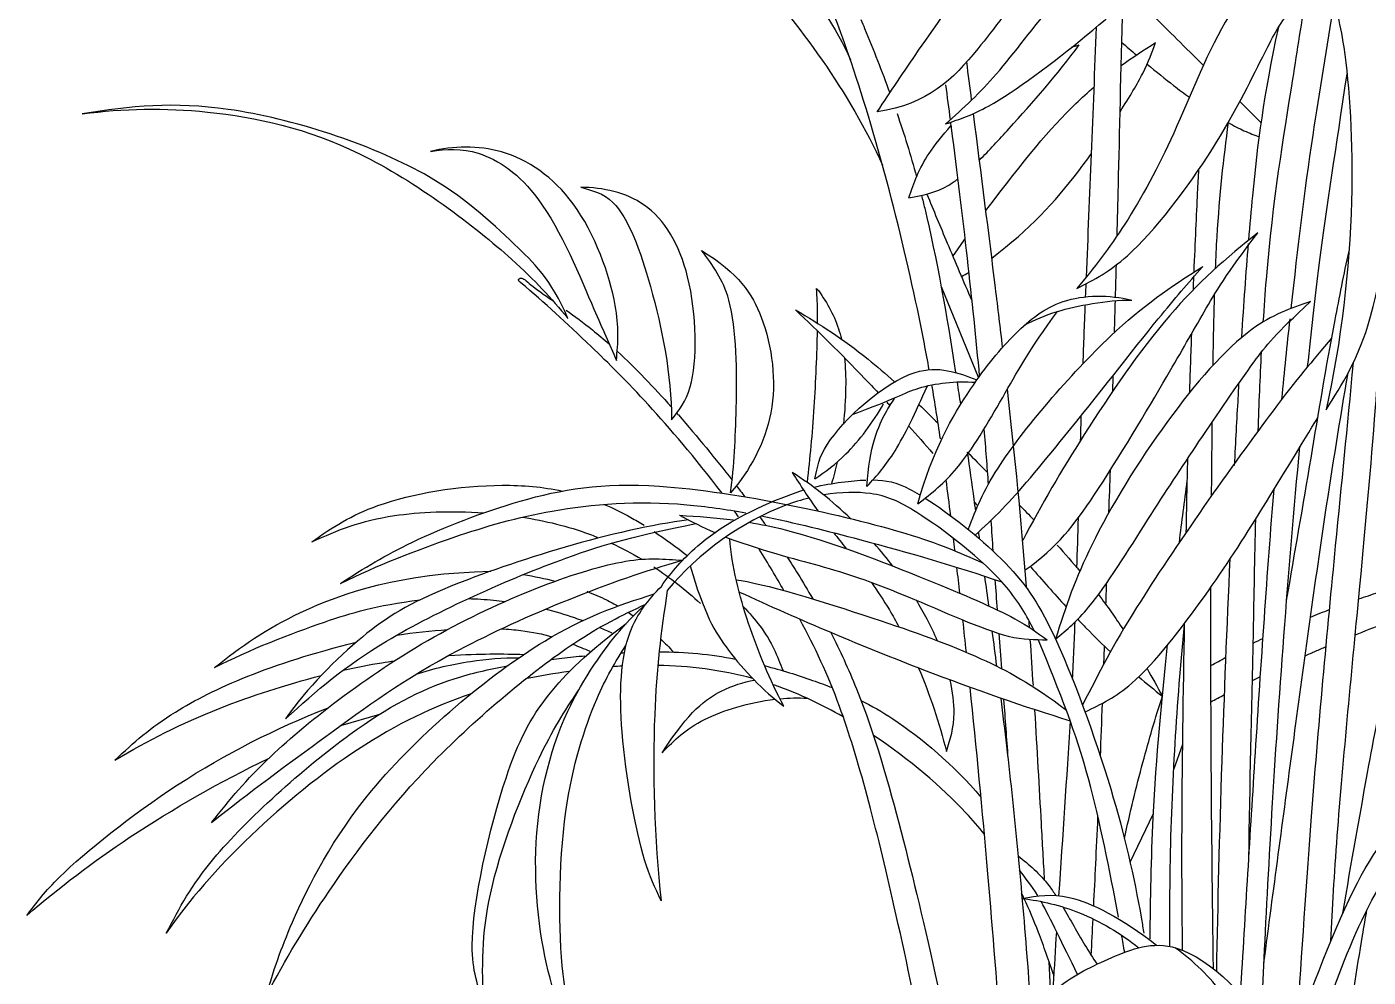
# Model space of a CAD drawing. Header units: millimetres. Extents: x 0.2 to 27.9, y 0.2 to 5.6.
# Drawn here: x 14.4643 to 14.8407, y 3.168 to 3.4346 of the extents above; entities that cross this region are included whole.
import ezdxf

# ---------------------------------------------------------------- set-up
doc = ezdxf.new("R2010")
doc.units = ezdxf.units.MM
doc.layers.add('AG-PLANTS', color=7, linetype='Continuous', true_color=0x66ccff)

msp = doc.modelspace()

# ---------------------------------------------------------------- linework, layer by layer
at = {"layer": 'AG-PLANTS'}
for p, q in [((14.72086, 3.36181), (14.73132, 3.33616)), ((14.73479, 3.29607), (14.7348, 3.29605)), ((14.55239, 3.23863), (14.56335, 3.24182)), ((14.77389, 3.20026), (14.78044, 3.21398))]:
    msp.add_line(p, q, dxfattribs=at)
msp.add_lwpolyline([(14.78611, 3.22632), (14.78864, 3.23339)], dxfattribs=at)
for points, knots in [([(14.71751, 3.33844), (14.71665, 3.34326), (14.71117, 3.37175), (14.69631, 3.42811), (14.67566, 3.47301), (14.64732, 3.51632), (14.63331, 3.53402)], [1.58376, 1.58376, 1.58376, 1.58376, 1.671039, 2.091732, 2.438651, 2.849996, 2.849996, 2.849996, 2.849996]), ([(14.59345, 3.48405), (14.60548, 3.48675), (14.63455, 3.48598), (14.65905, 3.47405), (14.68746, 3.44353), (14.69542, 3.42532)], [0, 0, 0, 0, 0.309779, 0.605643, 1.02681, 1.02681, 1.02681, 1.02681]), ([(14.59345, 3.48405), (14.60552, 3.48513), (14.63212, 3.48353), (14.669, 3.45184), (14.69523, 3.41618), (14.7044, 3.39581)], [0, 0, 0, 0, 0.291078, 0.621353, 1.016511, 1.016511, 1.016511, 1.016511]), ([(14.75811, 3.46896), (14.75016, 3.45401), (14.73308, 3.42904), (14.71732, 3.41293), (14.7029, 3.41073)], [0.3823751, 0.3823751, 0.3823751, 0.3823751, 0.7895416, 1.0983238, 1.0983238, 1.0983238, 1.0983238]), ([(14.72213, 3.40736), (14.72708, 3.41179), (14.73729, 3.42118), (14.75206, 3.44231), (14.77591, 3.46497), (14.79118, 3.46638), (14.80431, 3.46315), (14.80985, 3.45992)], [0, 0, 0, 0, 0.215568, 0.46539, 0.736911, 0.92111, 1.132796, 1.132796, 1.132796, 1.132796]), ([(14.7029, 3.41073), (14.70675, 3.41652), (14.7147, 3.42855), (14.72587, 3.44398), (14.73723, 3.46095)], [0, 0, 0, 0, 0.2499825, 0.5560999, 0.5560999, 0.5560999, 0.5560999]), ([(14.72213, 3.40736), (14.72625, 3.40878), (14.73501, 3.41158), (14.76258, 3.43221), (14.78542, 3.45321), (14.7988, 3.45887), (14.80985, 3.45992)], [0, 0, 0, 0, 0.198402, 0.517945, 0.833206, 1.058599, 1.058599, 1.058599, 1.058599]), ([(14.83102, 3.45015), (14.82669, 3.45199), (14.81559, 3.45504), (14.79934, 3.43769), (14.78683, 3.4045), (14.77317, 3.3793), (14.76378, 3.36692), (14.7589, 3.36118)], [0, 0, 0, 0, 0.181415, 0.40278, 0.694058, 0.953877, 1.183235, 1.183235, 1.183235, 1.183235]), ([(14.83579, 3.4489), (14.84387, 3.45114), (14.86077, 3.4563), (14.92187, 3.4379), (14.95297, 3.40352), (14.97248, 3.38213), (14.98084, 3.3708)], [0, 0, 0, 0, 0.242052, 0.616012, 0.948491, 1.262218, 1.262218, 1.262218, 1.262218]), ([(14.7589, 3.36118), (14.76392, 3.36379), (14.77446, 3.36911), (14.79814, 3.39989), (14.81069, 3.42559), (14.81799, 3.43969), (14.82651, 3.44719), (14.83102, 3.45015)], [0, 0, 0, 0, 0.198787, 0.497667, 0.759342, 0.948403, 1.142649, 1.142649, 1.142649, 1.142649]), ([(14.82887, 3.32719), (14.83353, 3.3346), (14.84302, 3.34946), (14.84935, 3.40142), (14.85001, 3.42869), (14.84281, 3.4509), (14.83302, 3.44855), (14.82953, 3.44752)], [0, 0, 0, 0, 0.24742, 0.592002, 0.855427, 1.063795, 1.22344, 1.22344, 1.22344, 1.22344]), ([(14.82953, 3.44752), (14.83128, 3.44141), (14.83484, 3.42844), (14.83752, 3.38378), (14.83313, 3.34638), (14.82887, 3.32719)], [0, 0, 0, 0, 0.2107047, 0.5282144, 0.8989771, 0.8989771, 0.8989771, 0.8989771]), ([(14.98084, 3.3708), (14.96752, 3.38288), (14.93941, 3.40482), (14.89154, 3.44196), (14.8541, 3.44817), (14.83579, 3.4489)], [0, 0, 0, 0, 0.354517, 0.726259, 1.08412, 1.08412, 1.08412, 1.08412]), ([(14.81126, 3.35187), (14.81152, 3.35597), (14.81349, 3.38335), (14.81841, 3.4119), (14.82199, 3.43596), (14.8236, 3.44433)], [0.8034841, 0.8034841, 0.8034841, 0.8034841, 0.8653344, 1.2285945, 1.4072458, 1.4072458, 1.4072458, 1.4072458]), ([(14.77025, 3.37602), (14.77036, 3.38047), (14.7708, 3.3983), (14.77135, 3.42217), (14.77179, 3.44078)], [2.1580113, 2.1580113, 2.1580113, 2.1580113, 2.2402173, 2.4714048, 2.4714048, 2.4714048, 2.4714048]), ([(14.77488, 3.44337), (14.7766, 3.44162), (14.7825, 3.43561), (14.78944, 3.42873), (14.79444, 3.42379)], [0.4728716, 0.4728716, 0.4728716, 0.4728716, 0.5378008, 0.6896767, 0.6896767, 0.6896767, 0.6896767]), ([(14.81909, 3.35563), (14.821, 3.373), (14.82418, 3.39946), (14.82914, 3.42901), (14.83121, 3.44147)], [1.6096892, 1.6096892, 1.6096892, 1.6096892, 1.9489851, 2.2038917, 2.2038917, 2.2038917, 2.2038917]), ([(14.69837, 3.43663), (14.69872, 3.43579), (14.70154, 3.42899), (14.70422, 3.42222), (14.70646, 3.41608)], [2.8250859, 2.8250859, 2.8250859, 2.8250859, 2.8438255, 2.9782303, 2.9782303, 2.9782303, 2.9782303]), ([(14.80718, 3.37479), (14.80753, 3.37903), (14.80922, 3.3979), (14.8114, 3.41534), (14.81557, 3.43454)], [1.2161279, 1.2161279, 1.2161279, 1.2161279, 1.3116061, 1.6536966, 1.6536966, 1.6536966, 1.6536966]), ([(14.73161, 3.39724), (14.73432, 3.39991), (14.74379, 3.41025), (14.75358, 3.42129), (14.75958, 3.42955)], [0.2863086, 0.2863086, 0.2863086, 0.2863086, 0.397544, 0.664765, 0.664765, 0.664765, 0.664765]), ([(14.77109, 3.4108), (14.77372, 3.41489), (14.77868, 3.42327), (14.77991, 3.42725), (14.78098, 3.43019)], [0.6586943, 0.6586943, 0.6586943, 0.6586943, 0.778427, 0.9263626, 0.9263626, 0.9263626, 0.9263626]), ([(14.77868, 3.42415), (14.78124, 3.42201), (14.78537, 3.41869), (14.7891, 3.41589), (14.79051, 3.41486)], [0.5281724, 0.5281724, 0.5281724, 0.5281724, 0.5925684, 0.634768, 0.634768, 0.634768, 0.634768]), ([(14.8237, 3.33929), (14.82472, 3.34906), (14.82823, 3.38035), (14.83158, 3.39957), (14.83475, 3.42146)], [1.7484662, 1.7484662, 1.7484662, 1.7484662, 1.8975833, 2.2599626, 2.2599626, 2.2599626, 2.2599626]), ([(14.83021, 3.17823), (14.83065, 3.18747), (14.83224, 3.2148), (14.83855, 3.27905), (14.84292, 3.32753), (14.84667, 3.38116), (14.84997, 3.4147), (14.85082, 3.4229)], [0.115453, 0.115453, 0.115453, 0.115453, 0.324021, 0.728955, 1.071208, 1.476948, 1.609408, 1.609408, 1.609408, 1.609408]), ([(14.73341, 3.38308), (14.74444, 3.39753), (14.75281, 3.4079), (14.76206, 3.41625), (14.7638, 3.41774)], [0.2259124, 0.2259124, 0.2259124, 0.2259124, 0.5472503, 0.6202403, 0.6202403, 0.6202403, 0.6202403]), ([(14.61617, 3.35284), (14.61148, 3.36382), (14.5998, 3.37487), (14.57716, 3.39637), (14.52033, 3.41494), (14.49334, 3.41247), (14.47988, 3.41018)], [0, 0, 0, 0, 0.23208, 0.536972, 0.945923, 1.289921, 1.289921, 1.289921, 1.289921]), ([(14.47988, 3.41018), (14.4915, 3.41177), (14.51583, 3.41211), (14.55846, 3.40279), (14.601, 3.37029), (14.61124, 3.35869), (14.61617, 3.35284)], [0, 0, 0, 0, 0.286361, 0.607195, 0.954978, 1.186184, 1.186184, 1.186184, 1.186184]), ([(14.73812, 3.34472), (14.7375, 3.35008), (14.73509, 3.37012), (14.73212, 3.39329), (14.72992, 3.41027)], [1.1140882, 1.1140882, 1.1140882, 1.1140882, 1.1928493, 1.3988847, 1.3988847, 1.3988847, 1.3988847]), ([(14.71184, 3.38666), (14.71325, 3.391), (14.71537, 3.39679), (14.72121, 3.40418), (14.72362, 3.40682)], [0, 0, 0, 0, 0.1784726, 0.277764, 0.277764, 0.277764, 0.277764]), ([(14.72349, 3.40783), (14.72355, 3.40731), (14.72693, 3.38139), (14.72964, 3.35738), (14.73158, 3.33652)], [4.0164522, 4.0164522, 4.0164522, 4.0164522, 4.024319, 4.4110962, 4.4110962, 4.4110962, 4.4110962]), ([(14.79786, 3.36683), (14.79798, 3.36989), (14.79874, 3.38548), (14.80012, 3.39738), (14.80149, 3.40789)], [1.9652591, 1.9652591, 1.9652591, 1.9652591, 2.0268993, 2.2899103, 2.2899103, 2.2899103, 2.2899103]), ([(14.80141, 3.40776), (14.80306, 3.40683), (14.80635, 3.40514), (14.80878, 3.40425), (14.81013, 3.40381)], [0.7596445, 0.7596445, 0.7596445, 0.7596445, 0.8265323, 0.9087688, 0.9087688, 0.9087688, 0.9087688]), ([(14.62974, 3.34099), (14.63025, 3.34613), (14.63088, 3.35665), (14.62004, 3.38707), (14.5985, 3.40174), (14.58406, 3.40116), (14.57759, 3.39966)], [0, 0, 0, 0, 0.1899574, 0.4582269, 0.6985022, 0.9139913, 0.9139913, 0.9139913, 0.9139913]), ([(14.57759, 3.39966), (14.582, 3.40041), (14.59201, 3.40071), (14.61014, 3.3879), (14.62333, 3.35512), (14.62773, 3.34585), (14.62974, 3.34099)], [0, 0, 0, 0, 0.1768255, 0.3984773, 0.6826428, 0.874266, 0.874266, 0.874266, 0.874266]), ([(14.73509, 3.36976), (14.74579, 3.37788), (14.75372, 3.38644), (14.76188, 3.39742), (14.76306, 3.39906)], [0.1960168, 0.1960168, 0.1960168, 0.1960168, 0.4968192, 0.5485321, 0.5485321, 0.5485321, 0.5485321]), ([(14.71184, 3.38666), (14.71569, 3.38733), (14.72001, 3.38815), (14.72466, 3.39128), (14.72551, 3.39191)], [0, 0, 0, 0, 0.1652132, 0.2014407, 0.2014407, 0.2014407, 0.2014407]), ([(14.79184, 3.36585), (14.79218, 3.37418), (14.79266, 3.38484), (14.79306, 3.39257), (14.79317, 3.39457)], [2.1334102, 2.1334102, 2.1334102, 2.1334102, 2.2833761, 2.3408912, 2.3408912, 2.3408912, 2.3408912]), ([(14.61981, 3.38959), (14.62299, 3.3887), (14.63104, 3.3869), (14.64061, 3.36035), (14.64513, 3.33702), (14.64522, 3.3244)], [0, 0, 0, 0, 0.1519483, 0.3971355, 0.69422, 0.69422, 0.69422, 0.69422]), ([(14.64522, 3.3244), (14.64735, 3.32722), (14.65261, 3.33304), (14.6522, 3.3656), (14.63968, 3.38673), (14.62594, 3.38951), (14.61981, 3.38959)], [0, 0, 0, 0, 0.1570512, 0.425384, 0.6597248, 0.866718, 0.866718, 0.866718, 0.866718]), ([(14.71535, 3.38733), (14.71566, 3.38614), (14.71936, 3.3712), (14.72242, 3.35386), (14.72492, 3.33763)], [3.173565, 3.173565, 3.173565, 3.173565, 3.1957601, 3.4489894, 3.4489894, 3.4489894, 3.4489894]), ([(14.71685, 3.38769), (14.71874, 3.3831), (14.72257, 3.37394), (14.72713, 3.36321), (14.72944, 3.35786)], [0, 0, 0, 0, 0.1863208, 0.388187, 0.388187, 0.388187, 0.388187]), ([(14.80975, 3.37684), (14.80087, 3.36986), (14.78397, 3.35485), (14.76054, 3.32024), (14.74907, 3.3007), (14.74374, 3.29055)], [0, 0, 0, 0, 0.2809603, 0.5906079, 0.873621, 0.873621, 0.873621, 0.873621]), ([(14.74443, 3.28227), (14.75349, 3.28862), (14.76473, 3.30357), (14.78423, 3.33641), (14.79411, 3.35378), (14.80101, 3.36554), (14.80975, 3.37684)], [0.049903, 0.049903, 0.049903, 0.049903, 0.339729, 0.717438, 0.994086, 1.245952, 1.245952, 1.245952, 1.245952]), ([(14.65366, 3.37188), (14.66405, 3.3654), (14.67251, 3.35304), (14.6759, 3.32563), (14.66721, 3.31028), (14.66181, 3.30388)], [0, 0, 0, 0, 0.244938, 0.5437925, 0.8322816, 0.8322816, 0.8322816, 0.8322816]), ([(14.66181, 3.30388), (14.6628, 3.31179), (14.6636, 3.3269), (14.66355, 3.35861), (14.65683, 3.36764), (14.65366, 3.37188)], [0, 0, 0, 0, 0.2360109, 0.5017059, 0.694069, 0.694069, 0.694069, 0.694069]), ([(14.8178, 3.27368), (14.82007, 3.287), (14.82481, 3.314), (14.82969, 3.34433), (14.8339, 3.36513), (14.83531, 3.37174)], [0, 0, 0, 0, 0.307299, 0.6101859, 0.7479822, 0.7479822, 0.7479822, 0.7479822]), ([(14.72845, 3.29364), (14.73084, 3.29956), (14.73521, 3.31158), (14.76824, 3.35013), (14.78511, 3.36162), (14.79425, 3.36738)], [0, 0, 0, 0, 0.2112196, 0.5477572, 0.8226385, 0.8226385, 0.8226385, 0.8226385]), ([(14.73042, 3.29201), (14.73304, 3.2944), (14.73879, 3.29966), (14.75613, 3.32005), (14.78157, 3.35288), (14.79004, 3.36252), (14.79425, 3.36738)], [0, 0, 0, 0, 0.1575033, 0.4080443, 0.7207823, 0.9327645, 0.9327645, 0.9327645, 0.9327645]), ([(14.60296, 3.36282), (14.60266, 3.36298), (14.6019, 3.36356), (14.60327, 3.36464), (14.60526, 3.36245), (14.60939, 3.35956), (14.61191, 3.3578)], [0, 0, 0, 0, 0.0488943, 0.0948791, 0.1836577, 0.2800583, 0.2800583, 0.2800583, 0.2800583]), ([(14.65942, 3.3038), (14.64386, 3.32407), (14.6232, 3.34479), (14.60974, 3.35705), (14.60296, 3.36282)], [1.9944919, 1.9944919, 1.9944919, 1.9944919, 2.356303, 2.6318785, 2.6318785, 2.6318785, 2.6318785]), ([(14.68621, 3.35145), (14.68622, 3.35225), (14.68624, 3.35655), (14.68607, 3.35873), (14.68593, 3.36125)], [0.4396086, 0.4396086, 0.4396086, 0.4396086, 0.4676718, 0.6004144, 0.6004144, 0.6004144, 0.6004144]), ([(14.68593, 3.36125), (14.68853, 3.35783), (14.69118, 3.35326), (14.69265, 3.34803), (14.69288, 3.34705)], [0, 0, 0, 0, 0.1733392, 0.2118756, 0.2118756, 0.2118756, 0.2118756]), ([(14.71433, 3.30078), (14.71835, 3.31557), (14.72892, 3.33392), (14.74097, 3.34856), (14.7543, 3.35948), (14.7681, 3.35951), (14.77433, 3.35796)], [0, 0, 0, 0, 0.291166, 0.543256, 0.768753, 1.015606, 1.015606, 1.015606, 1.015606]), ([(14.74437, 3.35101), (14.74732, 3.35249), (14.7533, 3.35535), (14.76731, 3.358), (14.77433, 3.35796)], [0, 0, 0, 0, 0.1517236, 0.3732647, 0.3732647, 0.3732647, 0.3732647]), ([(14.82451, 3.35752), (14.81877, 3.35564), (14.80647, 3.35121), (14.78315, 3.32402), (14.76218, 3.28993), (14.7557, 3.27187), (14.75297, 3.26285)], [0, 0, 0, 0, 0.20543, 0.491369, 0.799373, 1.056036, 1.056036, 1.056036, 1.056036]), ([(14.75297, 3.26285), (14.75624, 3.26565), (14.7631, 3.27121), (14.77936, 3.29738), (14.79262, 3.31749), (14.80817, 3.34035), (14.81469, 3.34856), (14.82451, 3.35752)], [0, 0, 0, 0, 0.196455, 0.494045, 0.773562, 1.058517, 1.262456, 1.262456, 1.262456, 1.262456]), ([(14.61566, 3.35515), (14.61804, 3.35345), (14.62217, 3.3504), (14.62621, 3.34698), (14.62777, 3.3456)], [0.3252836, 0.3252836, 0.3252836, 0.3252836, 0.4071651, 0.4591488, 0.4591488, 0.4591488, 0.4591488]), ([(14.68003, 3.35523), (14.68666, 3.34893), (14.69338, 3.34234), (14.7019, 3.33332), (14.70316, 3.33196)], [0, 0, 0, 0, 0.2527976, 0.2956671, 0.2956671, 0.2956671, 0.2956671]), ([(14.68003, 3.35523), (14.68706, 3.35099), (14.6951, 3.34607), (14.70521, 3.33732), (14.70777, 3.33502)], [0, 0, 0, 0, 0.2395638, 0.317129, 0.317129, 0.317129, 0.317129]), ([(14.71433, 3.30078), (14.71827, 3.30376), (14.7262, 3.31028), (14.73805, 3.3302), (14.74574, 3.34426), (14.75351, 3.35478)], [0, 0, 0, 0, 0.2254636, 0.510469, 0.7766253, 0.7766253, 0.7766253, 0.7766253]), ([(14.83354, 3.18597), (14.83603, 3.20037), (14.84171, 3.23279), (14.85196, 3.28495), (14.8587, 3.32064), (14.86803, 3.35136)], [0.928061, 0.928061, 0.928061, 0.928061, 1.201725, 1.583564, 1.977654, 1.977654, 1.977654, 1.977654]), ([(14.68333, 3.30677), (14.68414, 3.31385), (14.68528, 3.32544), (14.68606, 3.34321), (14.68618, 3.34932)], [0, 0, 0, 0, 0.2231968, 0.4161291, 0.4161291, 0.4161291, 0.4161291]), ([(14.83045, 3.34738), (14.82483, 3.34067), (14.81413, 3.32813), (14.77395, 3.271), (14.7653, 3.25365), (14.76053, 3.24438)], [0, 0, 0, 0, 0.2473285, 0.6429793, 0.9129548, 0.9129548, 0.9129548, 0.9129548]), ([(14.68541, 3.30784), (14.6862, 3.31119), (14.68695, 3.31817), (14.71267, 3.34254), (14.72548, 3.33765), (14.73089, 3.33556)], [0, 0, 0, 0, 0.1551875, 0.427442, 0.6239774, 0.6239774, 0.6239774, 0.6239774]), ([(14.69375, 3.3418), (14.69402, 3.3392), (14.69422, 3.33348), (14.69383, 3.32673), (14.69344, 3.32317)], [0.2776479, 0.2776479, 0.2776479, 0.2776479, 0.3702528, 0.4680276, 0.4680276, 0.4680276, 0.4680276]), ([(14.82055, 3.15249), (14.82189, 3.17096), (14.82434, 3.21267), (14.83136, 3.28798), (14.83481, 3.3217), (14.83655, 3.34046)], [0.363441, 0.363441, 0.363441, 0.363441, 0.727726, 1.152408, 1.481511, 1.481511, 1.481511, 1.481511]), ([(14.69614, 3.32596), (14.7077, 3.33017), (14.71407, 3.33417), (14.72506, 3.33529), (14.73045, 3.33493)], [0, 0, 0, 0, 0.2258093, 0.4892679, 0.4892679, 0.4892679, 0.4892679]), ([(14.80321, 3.31159), (14.80355, 3.31818), (14.80396, 3.32602), (14.80438, 3.33335), (14.80445, 3.33471)], [0.8431714, 0.8431714, 0.8431714, 0.8431714, 0.9412834, 0.9640485, 0.9640485, 0.9640485, 0.9640485]), ([(14.81144, 3.17205), (14.8141, 3.19243), (14.81955, 3.23279), (14.82755, 3.2919), (14.83281, 3.32444), (14.83502, 3.33746)], [0, 0, 0, 0, 0.379061, 0.768765, 1.027491, 1.027491, 1.027491, 1.027491]), ([(14.70005, 3.3057), (14.70295, 3.30879), (14.70815, 3.31473), (14.71357, 3.3262), (14.71705, 3.33392)], [0, 0, 0, 0, 0.2219567, 0.468366, 0.468366, 0.468366, 0.468366]), ([(14.74483, 3.27722), (14.74479, 3.27774), (14.74339, 3.29575), (14.74166, 3.31347), (14.73947, 3.33299)], [0.7439085, 0.7439085, 0.7439085, 0.7439085, 0.7528699, 1.0550274, 1.0550274, 1.0550274, 1.0550274]), ([(14.68541, 3.30784), (14.68853, 3.30988), (14.69457, 3.31438), (14.70188, 3.32369), (14.70465, 3.32883)], [0, 0, 0, 0, 0.161516, 0.3634361, 0.3634361, 0.3634361, 0.3634361]), ([(14.70005, 3.3057), (14.70056, 3.31672), (14.70515, 3.32658), (14.70691, 3.32903), (14.70782, 3.33035)], [0, 0, 0, 0, 0.2658571, 0.4182216, 0.4182216, 0.4182216, 0.4182216]), ([(14.64666, 3.32629), (14.64683, 3.3261), (14.65243, 3.31972), (14.6576, 3.31339), (14.66222, 3.30744)], [0.682064, 0.682064, 0.682064, 0.682064, 0.6882131, 0.8944394, 0.8944394, 0.8944394, 0.8944394]), ([(14.76123, 3.24247), (14.76585, 3.24468), (14.77551, 3.24923), (14.79591, 3.27572), (14.80992, 3.29758), (14.8224, 3.31817), (14.82655, 3.32498)], [0, 0, 0, 0, 0.206725, 0.504086, 0.792086, 1.061573, 1.061573, 1.061573, 1.061573]), ([(14.79674, 3.30307), (14.79679, 3.30888), (14.79686, 3.31557), (14.79694, 3.32283), (14.79695, 3.3238)], [1.542334, 1.542334, 1.542334, 1.542334, 1.6696529, 1.6890367, 1.6890367, 1.6890367, 1.6890367]), ([(14.81067, 3.15486), (14.81089, 3.15995), (14.81219, 3.1899), (14.81538, 3.2456), (14.81989, 3.29964), (14.8215, 3.31691)], [0.8381382, 0.8381382, 0.8381382, 0.8381382, 0.9382539, 1.4037113, 1.6420161, 1.6420161, 1.6420161, 1.6420161]), ([(14.72819, 3.31534), (14.72882, 3.31088), (14.72959, 3.3053), (14.73035, 3.29985), (14.73051, 3.29873)], [3.56490034, 3.56490034, 3.56490034, 3.56490034, 3.63492907, 3.65313736, 3.65313736, 3.65313736, 3.65313736]), ([(14.54433, 3.29017), (14.55005, 3.29427), (14.56232, 3.30205), (14.59195, 3.30702), (14.60905, 3.30559), (14.61457, 3.30439)], [0, 0, 0, 0, 0.2218322, 0.5088556, 0.6460698, 0.6460698, 0.6460698, 0.6460698]), ([(14.55237, 3.2785), (14.55882, 3.28278), (14.57225, 3.29077), (14.60414, 3.30313), (14.64064, 3.30943), (14.71187, 3.29363), (14.72545, 3.28733), (14.73251, 3.28429)], [0, 0, 0, 0, 0.23265, 0.50713, 0.809904, 1.214861, 1.446642, 1.446642, 1.446642, 1.446642]), ([(14.64236, 3.27766), (14.64534, 3.28178), (14.65206, 3.28992), (14.66667, 3.29933), (14.68223, 3.30476)], [0, 0, 0, 0, 0.2139368, 0.4980428, 0.4980428, 0.4980428, 0.4980428]), ([(14.70173, 3.30753), (14.70545, 3.3075), (14.70879, 3.30678), (14.71379, 3.30399), (14.71467, 3.30347)], [0.6985062, 0.6985062, 0.6985062, 0.6985062, 0.8486476, 0.8789621, 0.8789621, 0.8789621, 0.8789621]), ([(14.80486, 3.16312), (14.8063, 3.18654), (14.80888, 3.22985), (14.81242, 3.28228), (14.81426, 3.30496)], [0.4709855, 0.4709855, 0.4709855, 0.4709855, 0.8601105, 1.2670963, 1.2670963, 1.2670963, 1.2670963]), ([(14.55237, 3.2785), (14.5626, 3.28351), (14.584, 3.29191), (14.61188, 3.2999), (14.64064, 3.30218), (14.66046, 3.29929), (14.66607, 3.29827)], [0, 0, 0, 0, 0.2821218, 0.5409535, 0.8375345, 0.953594, 0.953594, 0.953594, 0.953594]), ([(14.6263, 3.30066), (14.62877, 3.29962), (14.63248, 3.29781), (14.6363, 3.29556), (14.63755, 3.29479)], [0.74281126, 0.74281126, 0.74281126, 0.74281126, 0.80324099, 0.83251758, 0.83251758, 0.83251758, 0.83251758]), ([(14.68377, 3.30244), (14.68165, 3.30191), (14.66781, 3.29768), (14.65259, 3.2871), (14.64404, 3.27646)], [2.2529484, 2.2529484, 2.2529484, 2.2529484, 2.3106593, 2.6196173, 2.6196173, 2.6196173, 2.6196173]), ([(14.74693, 3.26529), (14.74495, 3.26941), (14.73795, 3.28125), (14.71434, 3.29908), (14.70312, 3.30425), (14.69286, 3.30413), (14.68793, 3.3033)], [1.4777551, 1.4777551, 1.4777551, 1.4777551, 1.6169576, 1.8932144, 2.0743335, 2.2143497, 2.2143497, 2.2143497, 2.2143497]), ([(14.71643, 3.3024), (14.72321, 3.29812), (14.74081, 3.28408), (14.75314, 3.26557), (14.76965, 3.21999), (14.77488, 3.19662), (14.7771, 3.18431)], [0.898723, 0.898723, 0.898723, 0.898723, 1.122158, 1.365343, 1.695097, 1.990838, 1.990838, 1.990838, 1.990838]), ([(14.54433, 3.29017), (14.5517, 3.29349), (14.56247, 3.29799), (14.58326, 3.29894), (14.59259, 3.2983)], [0, 0, 0, 0, 0.2377039, 0.4123416, 0.4123416, 0.4123416, 0.4123416]), ([(14.60339, 3.29708), (14.60977, 3.29607), (14.61694, 3.29434), (14.62364, 3.29177), (14.62436, 3.29148)], [0.4788153, 0.4788153, 0.4788153, 0.4788153, 0.5956645, 0.6098147, 0.6098147, 0.6098147, 0.6098147]), ([(14.67041, 3.29743), (14.6798, 3.29554), (14.70432, 3.28928), (14.72478, 3.28341), (14.73791, 3.27889)], [0.9834766, 0.9834766, 0.9834766, 0.9834766, 1.177149, 1.4886773, 1.4886773, 1.4886773, 1.4886773]), ([(14.65001, 3.29629), (14.62962, 3.29383), (14.58054, 3.27839), (14.55902, 3.26527), (14.5429, 3.24911), (14.53693, 3.24048)], [0.0967381, 0.0967381, 0.0967381, 0.0967381, 0.5132198, 0.7933665, 1.0885299, 1.0885299, 1.0885299, 1.0885299]), ([(14.53693, 3.24048), (14.54571, 3.24852), (14.56348, 3.26375), (14.61439, 3.28631), (14.6357, 3.29207), (14.65206, 3.29526)], [0, 0, 0, 0, 0.326392, 0.73336, 1.024494, 1.024494, 1.024494, 1.024494]), ([(14.66703, 3.29563), (14.67027, 3.29509), (14.68558, 3.29194), (14.71607, 3.28002), (14.74134, 3.26939), (14.7477, 3.26478), (14.75063, 3.26268)], [0.1768665, 0.1768665, 0.1768665, 0.1768665, 0.2637882, 0.5777456, 0.8281868, 0.9868363, 0.9868363, 0.9868363, 0.9868363]), ([(14.80719, 3.20128), (14.80749, 3.22252), (14.80821, 3.24831), (14.80888, 3.28551), (14.80913, 3.29656)], [0, 0, 0, 0, 0.3853906, 0.5415958, 0.5415958, 0.5415958, 0.5415958]), ([(14.66038, 3.29146), (14.67303, 3.28692), (14.68879, 3.28335), (14.71083, 3.27554), (14.73928, 3.26236), (14.74698, 3.26276), (14.75063, 3.26268)], [0.1537731, 0.1537731, 0.1537731, 0.1537731, 0.4011234, 0.659406, 0.9436709, 1.1148978, 1.1148978, 1.1148978, 1.1148978]), ([(14.67671, 3.24402), (14.67281, 3.25148), (14.66677, 3.26566), (14.66203, 3.28344), (14.66159, 3.29097)], [0, 0, 0, 0, 0.279456, 0.5349285, 0.5349285, 0.5349285, 0.5349285]), ([(14.72476, 3.28761), (14.72475, 3.2877), (14.72461, 3.28888), (14.72447, 3.29006), (14.72434, 3.29114)], [1.27712304, 1.27712304, 1.27712304, 1.27712304, 1.27856209, 1.29737417, 1.29737417, 1.29737417, 1.29737417]), ([(14.51619, 3.21144), (14.52132, 3.21795), (14.53241, 3.23146), (14.5779, 3.26695), (14.63123, 3.28677), (14.64301, 3.2853), (14.64834, 3.28499)], [0, 0, 0, 0, 0.240714, 0.610953, 0.971311, 1.164431, 1.164431, 1.164431, 1.164431]), ([(14.67769, 3.28588), (14.67868, 3.28435), (14.68104, 3.28062), (14.68344, 3.27658), (14.68482, 3.27415)], [1.1469598, 1.1469598, 1.1469598, 1.1469598, 1.1978952, 1.2682368, 1.2682368, 1.2682368, 1.2682368]), ([(14.51619, 3.21144), (14.52663, 3.21987), (14.54948, 3.23639), (14.5819, 3.26049), (14.62847, 3.27948), (14.64834, 3.28499)], [0, 0, 0, 0, 0.352246, 0.722625, 1.145593, 1.145593, 1.145593, 1.145593]), ([(14.51702, 3.25486), (14.52442, 3.2609), (14.54056, 3.27192), (14.56952, 3.28134), (14.59451, 3.28194)], [0, 0, 0, 0, 0.2852515, 0.6464425, 0.6464425, 0.6464425, 0.6464425]), ([(14.65049, 3.28343), (14.65427, 3.2701), (14.66082, 3.25893), (14.67087, 3.24849), (14.67671, 3.24402)], [0.0480497, 0.0480497, 0.0480497, 0.0480497, 0.306965, 0.5969022, 0.5969022, 0.5969022, 0.5969022]), ([(14.79819, 3.1697), (14.79853, 3.18876), (14.79942, 3.22458), (14.8011, 3.26647), (14.80195, 3.28536)], [0.1531443, 0.1531443, 0.1531443, 0.1531443, 0.4536169, 0.7176487, 0.7176487, 0.7176487, 0.7176487]), ([(14.66325, 3.27947), (14.67054, 3.27875), (14.70371, 3.26839), (14.73036, 3.25884), (14.74647, 3.25025), (14.75602, 3.24293)], [0.1121013, 0.1121013, 0.1121013, 0.1121013, 0.4651926, 0.7868392, 1.0447599, 1.0447599, 1.0447599, 1.0447599]), ([(14.70129, 3.27878), (14.70301, 3.27634), (14.70567, 3.27232), (14.70816, 3.26793), (14.70903, 3.2663)], [0.3908976, 0.3908976, 0.3908976, 0.3908976, 0.4646923, 0.5066852, 0.5066852, 0.5066852, 0.5066852]), ([(14.838, 3.27413), (14.8389, 3.27444), (14.84297, 3.27581), (14.8472, 3.27711), (14.85056, 3.27807)], [0.31675398, 0.31675398, 0.31675398, 0.31675398, 0.33558038, 0.40096313, 0.40096313, 0.40096313, 0.40096313]), ([(14.53152, 3.16285), (14.5335, 3.16986), (14.5386, 3.18456), (14.55831, 3.2231), (14.60845, 3.2648), (14.62976, 3.27219), (14.64039, 3.27554)], [0, 0, 0, 0, 0.225699, 0.54249, 0.929367, 1.20851, 1.20851, 1.20851, 1.20851]), ([(14.58822, 3.27424), (14.59059, 3.27417), (14.59407, 3.27395), (14.59743, 3.27357), (14.5985, 3.27344)], [0.68582968, 0.68582968, 0.68582968, 0.68582968, 0.75230385, 0.78385686, 0.78385686, 0.78385686, 0.78385686]), ([(14.62146, 3.27627), (14.62339, 3.27552), (14.62645, 3.27419), (14.62916, 3.27274), (14.6302, 3.27214)], [0.84862832, 0.84862832, 0.84862832, 0.84862832, 0.89905318, 0.9325614, 0.9325614, 0.9325614, 0.9325614]), ([(14.6423, 3.18948), (14.64056, 3.19323), (14.63675, 3.2009), (14.62992, 3.23692), (14.63129, 3.26491), (14.63876, 3.27391), (14.64236, 3.27766)], [0, 0, 0, 0, 0.1700669, 0.461088, 0.7169007, 0.9074286, 0.9074286, 0.9074286, 0.9074286]), ([(14.64404, 3.27646), (14.64223, 3.26493), (14.63951, 3.2417), (14.6403, 3.20676), (14.6423, 3.18948)], [0, 0, 0, 0, 0.2855724, 0.6343185, 0.6343185, 0.6343185, 0.6343185]), ([(14.75712, 3.23988), (14.74436, 3.24381), (14.71448, 3.25422), (14.68132, 3.26815), (14.66415, 3.27608)], [0, 0, 0, 0, 0.3505314, 0.7584851, 0.7584851, 0.7584851, 0.7584851]), ([(14.79726, 3.17045), (14.79668, 3.21102), (14.79649, 3.24897), (14.79656, 3.27594), (14.79657, 3.27744)], [0.8378038, 0.8378038, 0.8378038, 0.8378038, 1.3338862, 1.3636278, 1.3636278, 1.3636278, 1.3636278]), ([(14.51702, 3.25486), (14.5269, 3.25996), (14.54773, 3.26802), (14.5621, 3.27225), (14.57469, 3.27389)], [0, 0, 0, 0, 0.3066109, 0.5582533, 0.5582533, 0.5582533, 0.5582533]), ([(14.53152, 3.16285), (14.53682, 3.17295), (14.54894, 3.19313), (14.57632, 3.22917), (14.61684, 3.26265), (14.63108, 3.26943), (14.63802, 3.27268)], [0, 0, 0, 0, 0.282405, 0.611812, 0.958465, 1.190041, 1.190041, 1.190041, 1.190041]), ([(14.61908, 3.14914), (14.6161, 3.15447), (14.61022, 3.16579), (14.60458, 3.20422), (14.61329, 3.24218), (14.63008, 3.26521), (14.63545, 3.27033), (14.63802, 3.27268)], [0, 0, 0, 0, 0.206543, 0.502864, 0.809474, 1.059825, 1.215864, 1.215864, 1.215864, 1.215864]), ([(14.60974, 3.27133), (14.61254, 3.27064), (14.61607, 3.26959), (14.61955, 3.26835), (14.62032, 3.26806)], [0.897638, 0.897638, 0.897638, 0.897638, 0.9851633, 1.0102259, 1.0102259, 1.0102259, 1.0102259]), ([(14.66534, 3.27204), (14.66714, 3.27011), (14.67329, 3.26291), (14.6747, 3.25837), (14.67651, 3.25398)], [1.0727144, 1.0727144, 1.0727144, 1.0727144, 1.1349368, 1.3169793, 1.3169793, 1.3169793, 1.3169793]), ([(14.71978, 3.26245), (14.71895, 3.26441), (14.7172, 3.26813), (14.715, 3.27198), (14.71391, 3.27376)], [0.36250973, 0.36250973, 0.36250973, 0.36250973, 0.41280036, 0.45550618, 0.45550618, 0.45550618, 0.45550618]), ([(14.59256, 3.16026), (14.59093, 3.16568), (14.58648, 3.17653), (14.59769, 3.22548), (14.60861, 3.2465), (14.6218, 3.2593), (14.63248, 3.26724)], [0, 0, 0, 0, 0.225853, 0.605204, 0.885936, 1.141155, 1.141155, 1.141155, 1.141155]), ([(14.73979, 3.01763), (14.7374, 3.03513), (14.73167, 3.07125), (14.72412, 3.10881), (14.70853, 3.18764), (14.69442, 3.24182), (14.68556, 3.26037), (14.6812, 3.26845)], [0, 0, 0, 0, 0.35134, 0.655593, 1.08875, 1.457114, 1.691697, 1.691697, 1.691697, 1.691697]), ([(14.75919, 3.26844), (14.75999, 3.26759), (14.76315, 3.26429), (14.76616, 3.26137), (14.76837, 3.2593)], [1.0139819, 1.0139819, 1.0139819, 1.0139819, 1.0415858, 1.1231328, 1.1231328, 1.1231328, 1.1231328]), ([(14.78502, 3.17666), (14.78503, 3.18434), (14.78503, 3.20348), (14.78632, 3.23358), (14.78808, 3.25584), (14.78917, 3.26691)], [0.7404406, 0.7404406, 0.7404406, 0.7404406, 0.9137138, 1.1990089, 1.4778614, 1.4778614, 1.4778614, 1.4778614]), ([(14.78861, 3.1756), (14.78848, 3.18575), (14.78829, 3.21581), (14.78884, 3.24847), (14.78918, 3.26729)], [0.9811612, 0.9811612, 0.9811612, 0.9811612, 1.1591704, 1.5043695, 1.5043695, 1.5043695, 1.5043695]), ([(14.83704, 3.26408), (14.83964, 3.26511), (14.84334, 3.26655), (14.8475, 3.26822), (14.84875, 3.26872)], [0.4029393, 0.4029393, 0.4029393, 0.4029393, 0.495363, 0.5331999, 0.5331999, 0.5331999, 0.5331999]), ([(14.59745, 3.26575), (14.59939, 3.26566), (14.6048, 3.26521), (14.60905, 3.26427), (14.61165, 3.26351)], [0.8636114, 0.8636114, 0.8636114, 0.8636114, 0.9094772, 0.9987967, 0.9987967, 0.9987967, 0.9987967]), ([(14.68991, 3.26471), (14.69245, 3.25972), (14.70063, 3.24202), (14.71027, 3.20744), (14.72026, 3.1655), (14.73831, 3.07808), (14.7451, 3.0385), (14.74852, 3.01781)], [1.355283, 1.355283, 1.355283, 1.355283, 1.488107, 1.801109, 2.123119, 2.574891, 2.957756, 2.957756, 2.957756, 2.957756]), ([(14.48907, 3.22892), (14.49432, 3.23389), (14.50582, 3.24415), (14.53268, 3.25611), (14.55673, 3.26197)], [0, 0, 0, 0, 0.2400328, 0.5975734, 0.5975734, 0.5975734, 0.5975734]), ([(14.61908, 3.14914), (14.61719, 3.1556), (14.61342, 3.1687), (14.61344, 3.2149), (14.62324, 3.24569), (14.62937, 3.25641), (14.63251, 3.26125)], [0, 0, 0, 0, 0.216784, 0.543162, 0.819009, 1.019832, 1.019832, 1.019832, 1.019832]), ([(14.64176, 3.25932), (14.64539, 3.2593), (14.65267, 3.25899), (14.65971, 3.25793), (14.66316, 3.25727)], [1.3473026, 1.3473026, 1.3473026, 1.3473026, 1.4314957, 1.5166099, 1.5166099, 1.5166099, 1.5166099]), ([(14.7706, 3.18486), (14.76814, 3.19831), (14.76209, 3.22821), (14.75445, 3.24727), (14.74811, 3.26272)], [0.8543823, 0.8543823, 0.8543823, 0.8543823, 1.1266897, 1.4490206, 1.4490206, 1.4490206, 1.4490206]), ([(14.7795, 3.17879), (14.77959, 3.18985), (14.78012, 3.21806), (14.78283, 3.24664), (14.7844, 3.26123)], [0.5283421, 0.5283421, 0.5283421, 0.5283421, 0.7235261, 1.0084791, 1.0084791, 1.0084791, 1.0084791]), ([(14.82301, 3.25821), (14.824, 3.25865), (14.82601, 3.25954), (14.8279, 3.26035), (14.82887, 3.26075)], [0.24587642, 0.24587642, 0.24587642, 0.24587642, 0.2755106, 0.30772258, 0.30772258, 0.30772258, 0.30772258]), ([(14.55309, 3.25413), (14.55676, 3.25496), (14.56163, 3.25592), (14.56636, 3.25663), (14.56753, 3.2568)], [0.53079, 0.53079, 0.53079, 0.53079, 0.6083846, 0.634534, 0.634534, 0.634534, 0.634534]), ([(14.57356, 3.25302), (14.57852, 3.25464), (14.58872, 3.25701), (14.59789, 3.25765), (14.60246, 3.25766)], [0, 0, 0, 0, 0.1909171, 0.3697067, 0.3697067, 0.3697067, 0.3697067]), ([(14.58272, 3.25831), (14.58723, 3.25858), (14.59612, 3.25879), (14.60061, 3.25868), (14.60378, 3.25856)], [0.7553644, 0.7553644, 0.7553644, 0.7553644, 0.8745242, 1.0234974, 1.0234974, 1.0234974, 1.0234974]), ([(14.61142, 3.25716), (14.61243, 3.25729), (14.61555, 3.25765), (14.61875, 3.258), (14.62092, 3.25821)], [1.10827143, 1.10827143, 1.10827143, 1.10827143, 1.13349415, 1.18531528, 1.18531528, 1.18531528, 1.18531528]), ([(14.67132, 3.25542), (14.6761, 3.25419), (14.68269, 3.25211), (14.68854, 3.24996), (14.69033, 3.24925)], [1.5853751, 1.5853751, 1.5853751, 1.5853751, 1.7091842, 1.7657416, 1.7657416, 1.7657416, 1.7657416]), ([(14.48907, 3.22892), (14.49851, 3.23451), (14.51409, 3.24261), (14.53696, 3.2501), (14.54693, 3.25265)], [0, 0, 0, 0, 0.2768708, 0.487478, 0.487478, 0.487478, 0.487478]), ([(14.50343, 3.18034), (14.50729, 3.18768), (14.51499, 3.2024), (14.55447, 3.23797), (14.57904, 3.25098), (14.59402, 3.25445), (14.5992, 3.25537)], [0, 0, 0, 0, 0.240687, 0.588061, 0.865767, 1.003421, 1.003421, 1.003421, 1.003421]), ([(14.59256, 3.16026), (14.59194, 3.17063), (14.59205, 3.19105), (14.60732, 3.23002), (14.61507, 3.24247), (14.61918, 3.24862)], [0, 0, 0, 0, 0.2694957, 0.5764801, 0.8037902, 0.8037902, 0.8037902, 0.8037902]), ([(14.64263, 3.231), (14.65017, 3.24281), (14.65876, 3.24881), (14.66528, 3.25074), (14.66844, 3.25137)], [0, 0, 0, 0, 0.2698133, 0.4812426, 0.4812426, 0.4812426, 0.4812426]), ([(14.69339, 3.24107), (14.68747, 3.24444), (14.68084, 3.24759), (14.6742, 3.24991), (14.6737, 3.25008)], [1.6316474, 1.6316474, 1.6316474, 1.6316474, 1.7492938, 1.7587795, 1.7587795, 1.7587795, 1.7587795]), ([(14.72233, 3.23136), (14.7235, 3.23485), (14.72505, 3.23994), (14.72416, 3.24797), (14.72339, 3.25141)], [0, 0, 0, 0, 0.1602954, 0.2620222, 0.2620222, 0.2620222, 0.2620222]), ([(14.74282, 3.05128), (14.7423, 3.06903), (14.74103, 3.10526), (14.73552, 3.18279), (14.73074, 3.23258), (14.729, 3.24934)], [0, 0, 0, 0, 0.352404, 0.817183, 1.072501, 1.072501, 1.072501, 1.072501]), ([(14.58896, 3.24753), (14.57859, 3.24405), (14.54926, 3.23012), (14.51536, 3.19807), (14.50343, 3.18034)], [2.3185341, 2.3185341, 2.3185341, 2.3185341, 2.5327421, 2.919216, 2.919216, 2.919216, 2.919216]), ([(14.64263, 3.231), (14.64609, 3.23465), (14.65225, 3.24068), (14.66698, 3.24513), (14.67425, 3.24599)], [0, 0, 0, 0, 0.1874962, 0.3717652, 0.3717652, 0.3717652, 0.3717652]), ([(14.69838, 3.24568), (14.70133, 3.24419), (14.71203, 3.23805), (14.72429, 3.22757), (14.73204, 3.21856)], [1.8528848, 1.8528848, 1.8528848, 1.8528848, 1.9504527, 2.2083415, 2.2083415, 2.2083415, 2.2083415]), ([(14.73757, 3.24626), (14.73814, 3.24177), (14.74117, 3.21689), (14.74545, 3.1719), (14.74844, 3.12294), (14.74937, 3.09842)], [3.9560944, 3.9560944, 3.9560944, 3.9560944, 4.0381728, 4.4161846, 4.8303116, 4.8303116, 4.8303116, 4.8303116]), ([(14.77229, 3.20692), (14.77383, 3.21408), (14.7773, 3.22831), (14.78097, 3.24069), (14.78293, 3.24683)], [0, 0, 0, 0, 0.2262157, 0.4386149, 0.4386149, 0.4386149, 0.4386149]), ([(14.46433, 3.18537), (14.46723, 3.18912), (14.47318, 3.19718), (14.50747, 3.2245), (14.53405, 3.23775), (14.54872, 3.24352)], [0, 0, 0, 0, 0.1821463, 0.4946374, 0.8266026, 0.8266026, 0.8266026, 0.8266026]), ([(14.7499, 3.1952), (14.74961, 3.20038), (14.74875, 3.21557), (14.74784, 3.232), (14.74717, 3.24295)], [0.2536507, 0.2536507, 0.2536507, 0.2536507, 0.3552612, 0.5465253, 0.5465253, 0.5465253, 0.5465253]), ([(14.733, 3.20819), (14.73142, 3.21016), (14.72346, 3.21933), (14.71193, 3.22916), (14.70186, 3.23584)], [1.3073981, 1.3073981, 1.3073981, 1.3073981, 1.3647478, 1.5742847, 1.5742847, 1.5742847, 1.5742847]), ([(14.46433, 3.18537), (14.47356, 3.19326), (14.49287, 3.20811), (14.51874, 3.223), (14.53217, 3.22939)], [0, 0, 0, 0, 0.2913668, 0.6138011, 0.6138011, 0.6138011, 0.6138011]), ([(14.8185, 3.14644), (14.82333, 3.16091), (14.83607, 3.19577), (14.848, 3.21142), (14.86162, 3.22433)], [0.3017153, 0.3017153, 0.3017153, 0.3017153, 0.6435041, 0.9492371, 0.9492371, 0.9492371, 0.9492371]), ([(14.82293, 3.14088), (14.82696, 3.15403), (14.83421, 3.17488), (14.84552, 3.1983), (14.85623, 3.2105), (14.85934, 3.21365)], [0.5846216, 0.5846216, 0.5846216, 0.5846216, 0.8721197, 1.1573978, 1.263133, 1.263133, 1.263133, 1.263133]), ([(14.74247, 3.20211), (14.74561, 3.19958), (14.74912, 3.19665), (14.7524, 3.19192), (14.75302, 3.19096)], [0, 0, 0, 0, 0.1678488, 0.207802, 0.207802, 0.207802, 0.207802]), ([(14.74357, 3.19012), (14.74791, 3.19091), (14.75655, 3.19232), (14.77148, 3.1847), (14.78131, 3.17698)], [0, 0, 0, 0, 0.2331706, 0.52631, 0.52631, 0.52631, 0.52631]), ([(14.74357, 3.19012), (14.74907, 3.18946), (14.76001, 3.1869), (14.77131, 3.18033), (14.77632, 3.1763)], [0, 0, 0, 0, 0.1967815, 0.4087648, 0.4087648, 0.4087648, 0.4087648]), ([(14.75255, 3.16829), (14.7511, 3.17265), (14.74836, 3.18039), (14.74557, 3.18709), (14.74418, 3.19005)], [0.9752728, 0.9752728, 0.9752728, 0.9752728, 1.0625412, 1.1387107, 1.1387107, 1.1387107, 1.1387107]), ([(14.75502, 3.18773), (14.75705, 3.18431), (14.76011, 3.17861), (14.76345, 3.17343), (14.7646, 3.17168)], [0.2505604, 0.2505604, 0.2505604, 0.2505604, 0.3807507, 0.4481849, 0.4481849, 0.4481849, 0.4481849]), ([(14.83028, 3.11898), (14.83286, 3.13946), (14.83628, 3.16342), (14.83992, 3.18455), (14.84034, 3.18691)], [0.5295566, 0.5295566, 0.5295566, 0.5295566, 0.8478552, 0.8885041, 0.8885041, 0.8885041, 0.8885041]), ([(14.74581, 3.034), (14.74636, 3.04953), (14.74799, 3.08157), (14.7497, 3.0984), (14.75115, 3.14475), (14.75298, 3.17586), (14.75329, 3.18078)], [0, 0, 0, 0, 0.329595, 0.533844, 0.930592, 1.005862, 1.005862, 1.005862, 1.005862]), ([(14.7536, 3.16508), (14.7581, 3.1687), (14.76868, 3.17376), (14.78826, 3.18143), (14.80803, 3.1619), (14.81267, 3.15078)], [0, 0, 0, 0, 0.2010158, 0.4080399, 0.6983337, 0.6983337, 0.6983337, 0.6983337]), ([(14.80786, 3.14946), (14.80584, 3.15431), (14.80074, 3.16366), (14.7916, 3.17264), (14.78649, 3.17631)], [0, 0, 0, 0, 0.1916741, 0.4015498, 0.4015498, 0.4015498, 0.4015498])]:
    msp.add_open_spline(points, degree=3, knots=knots, dxfattribs=at)
for points in [[(14.76164, 3.36447), (14.76255, 3.38689), (14.76359, 3.41071), (14.76442, 3.43455)], [(14.75744, 3.42888), (14.75815, 3.42911), (14.75886, 3.42934), (14.75958, 3.42955)], [(14.77139, 3.42372), (14.7745, 3.426), (14.7777, 3.42814), (14.78098, 3.43019)], [(14.77155, 3.43026), (14.77292, 3.42906), (14.77428, 3.42787), (14.77564, 3.42672)], [(14.72943, 3.4141), (14.72897, 3.41765), (14.72851, 3.42121), (14.72804, 3.42476)], [(14.72209, 3.41836), (14.72253, 3.41505), (14.72297, 3.41176), (14.7234, 3.4085)], [(14.80467, 3.41365), (14.80669, 3.41165), (14.80869, 3.40966), (14.81065, 3.4077)], [(14.70851, 3.41028), (14.71044, 3.40464), (14.71227, 3.39878), (14.71398, 3.39253)], [(14.72415, 3.37024), (14.72527, 3.37185), (14.72639, 3.37345), (14.72753, 3.37504)], [(14.80522, 3.3475), (14.80581, 3.35696), (14.80642, 3.3656), (14.80709, 3.37379)], [(14.72655, 3.36459), (14.72724, 3.36495), (14.72792, 3.36532), (14.72859, 3.3657)], [(14.76979, 3.35879), (14.76988, 3.36179), (14.76996, 3.36478), (14.77004, 3.36784)], [(14.79164, 3.36085), (14.79169, 3.3621), (14.79174, 3.36333), (14.79179, 3.36455)], [(14.76141, 3.35888), (14.76146, 3.3601), (14.76151, 3.36134), (14.76156, 3.36257)], [(14.76951, 3.34887), (14.7696, 3.3519), (14.76968, 3.35485), (14.76977, 3.35779)], [(14.79715, 3.33968), (14.79726, 3.34637), (14.7974, 3.35316), (14.7976, 3.35968)], [(14.76069, 3.34013), (14.76089, 3.34552), (14.7611, 3.35103), (14.76132, 3.35665)], [(14.81648, 3.3302), (14.81722, 3.33797), (14.81798, 3.34537), (14.81877, 3.35269)], [(14.79061, 3.33203), (14.79078, 3.33739), (14.79097, 3.343), (14.79118, 3.34861)], [(14.62998, 3.34361), (14.63526, 3.33874), (14.64034, 3.33339), (14.64513, 3.32802)], [(14.80983, 3.32132), (14.81008, 3.32882), (14.81039, 3.33626), (14.81077, 3.34344)], [(14.72533, 3.33499), (14.72565, 3.33287), (14.72597, 3.33075), (14.72628, 3.32863)], [(14.76903, 3.33247), (14.76907, 3.33397), (14.76912, 3.33544), (14.76916, 3.33688)], [(14.72066, 3.31908), (14.71992, 3.3241), (14.71913, 3.32911), (14.71826, 3.33418)], [(14.70565, 3.32929), (14.70593, 3.32899), (14.70621, 3.32868), (14.70649, 3.32838)], [(14.71468, 3.32861), (14.71643, 3.32694), (14.71821, 3.32522), (14.72, 3.32347)], [(14.75999, 3.31862), (14.76006, 3.32092), (14.76013, 3.32324), (14.7602, 3.32558)], [(14.71176, 3.3226), (14.71401, 3.3201), (14.71628, 3.31755), (14.71853, 3.31497)], [(14.73287, 3.32171), (14.73331, 3.31643), (14.7337, 3.3113), (14.73407, 3.30625)], [(14.6917, 3.31253), (14.69124, 3.31046), (14.6907, 3.30843), (14.69008, 3.30647)], [(14.72819, 3.31534), (14.73008, 3.31344), (14.73196, 3.31155), (14.73382, 3.30967)], [(14.78964, 3.29283), (14.78977, 3.29973), (14.78991, 3.30645), (14.79008, 3.31357)], [(14.69544, 3.29668), (14.69035, 3.3016), (14.68481, 3.30604), (14.67907, 3.30958)], [(14.67907, 3.30958), (14.6815, 3.30592), (14.68367, 3.30249), (14.68624, 3.29881)], [(14.76796, 3.29842), (14.76809, 3.30245), (14.76821, 3.30641), (14.76834, 3.31026)], [(14.66343, 3.30588), (14.66422, 3.30484), (14.665, 3.30382), (14.66577, 3.3028)], [(14.68511, 3.30548), (14.69052, 3.30672), (14.69569, 3.30734), (14.69974, 3.30749)], [(14.72357, 3.29746), (14.72314, 3.30087), (14.72272, 3.30422), (14.72227, 3.30754)], [(14.78771, 3.29), (14.78842, 3.29584), (14.78913, 3.30135), (14.78994, 3.30732)], [(14.73014, 3.30134), (14.73048, 3.30096), (14.73081, 3.30059), (14.73114, 3.30022)], [(14.64749, 3.2976), (14.65075, 3.29588), (14.65399, 3.29425), (14.65734, 3.29276)], [(14.64749, 3.2976), (14.65266, 3.29732), (14.6576, 3.29695), (14.66264, 3.29628)], [(14.66405, 3.29712), (14.66367, 3.29769), (14.66328, 3.29826), (14.6629, 3.29882)], [(14.66993, 3.29719), (14.67052, 3.29638), (14.6711, 3.29557), (14.67167, 3.29476)], [(14.74284, 3.30048), (14.74419, 3.29909), (14.74552, 3.29771), (14.74683, 3.29633)], [(14.75897, 3.28289), (14.75911, 3.28751), (14.75925, 3.29215), (14.75938, 3.29685)], [(14.7348, 3.29609), (14.735, 3.29326), (14.7352, 3.29044), (14.73539, 3.28761)], [(14.62826, 3.28981), (14.63123, 3.28845), (14.6341, 3.28693), (14.63687, 3.28526)], [(14.64031, 3.29303), (14.64346, 3.29096), (14.6466, 3.28868), (14.64962, 3.2863)], [(14.69074, 3.2927), (14.69184, 3.29127), (14.69301, 3.28978), (14.69422, 3.28823)], [(14.70732, 3.28333), (14.70567, 3.28549), (14.70393, 3.28762), (14.70209, 3.2897)], [(14.73133, 3.29283), (14.73141, 3.29223), (14.73149, 3.29163), (14.73158, 3.29103)], [(14.67672, 3.27651), (14.67461, 3.28022), (14.67231, 3.28411), (14.66985, 3.28809)], [(14.7534, 3.28925), (14.75561, 3.28681), (14.75774, 3.28437), (14.75978, 3.28193)], [(14.64023, 3.28315), (14.64487, 3.28009), (14.64923, 3.27664), (14.65331, 3.2729)], [(14.72613, 3.27571), (14.72585, 3.27818), (14.72557, 3.28061), (14.72529, 3.28302)], [(14.74605, 3.28307), (14.74916, 3.27948), (14.75254, 3.27564), (14.75592, 3.27196)], [(14.60363, 3.28096), (14.60671, 3.28048), (14.6097, 3.27985), (14.61257, 3.27911)], [(14.73302, 3.28053), (14.73341, 3.27773), (14.73379, 3.27496), (14.73416, 3.27221)], [(14.73596, 3.27955), (14.73616, 3.27675), (14.73636, 3.27393), (14.73657, 3.27109)], [(14.7671, 3.27257), (14.76717, 3.27458), (14.76724, 3.27659), (14.7673, 3.2786)], [(14.765, 3.27538), (14.76747, 3.27213), (14.76978, 3.26886), (14.77195, 3.26555)], [(14.82451, 3.26906), (14.82626, 3.26978), (14.82804, 3.27049), (14.82984, 3.27118)], [(14.6331, 3.27035), (14.63359, 3.27003), (14.63406, 3.2697), (14.63453, 3.26937)], [(14.72796, 3.25916), (14.72763, 3.26222), (14.7273, 3.26524), (14.72697, 3.26822)], [(14.74565, 3.26613), (14.74561, 3.26678), (14.74556, 3.26743), (14.74552, 3.26808)], [(14.75775, 3.25162), (14.75802, 3.25702), (14.75825, 3.26236), (14.75845, 3.26771)], [(14.56821, 3.26401), (14.57304, 3.26472), (14.5778, 3.26522), (14.58234, 3.26553)], [(14.62508, 3.26616), (14.62622, 3.26567), (14.62736, 3.26516), (14.62848, 3.26463)], [(14.64216, 3.26294), (14.64338, 3.26175), (14.64458, 3.26052), (14.64578, 3.25924)], [(14.73512, 3.2651), (14.73556, 3.26181), (14.73599, 3.25855), (14.73641, 3.25532)], [(14.73705, 3.26446), (14.73729, 3.2612), (14.73753, 3.25793), (14.73777, 3.25465)], [(14.80842, 3.26173), (14.80933, 3.26219), (14.81025, 3.26264), (14.81116, 3.26308)], [(14.61751, 3.26146), (14.61907, 3.26084), (14.62065, 3.26018), (14.6223, 3.2595)], [(14.74674, 3.24985), (14.74647, 3.25414), (14.74619, 3.25846), (14.74589, 3.26279)], [(14.76652, 3.2559), (14.76658, 3.25755), (14.76664, 3.25922), (14.7667, 3.26088)], [(14.63109, 3.25902), (14.6314, 3.25904), (14.63171, 3.25906), (14.63202, 3.25907)], [(14.66799, 3.25183), (14.65907, 3.25426), (14.65017, 3.25532), (14.64138, 3.25547)], [(14.79655, 3.25546), (14.79796, 3.25624), (14.79937, 3.25701), (14.80077, 3.25776)], [(14.61652, 3.2538), (14.61239, 3.25322), (14.60832, 3.25253), (14.60427, 3.25168)], [(14.63142, 3.25527), (14.63053, 3.25522), (14.62965, 3.25517), (14.62876, 3.2551)], [(14.71453, 3.25476), (14.71773, 3.2472), (14.72038, 3.23922), (14.72233, 3.23136)], [(14.7763, 3.25229), (14.77846, 3.25047), (14.78066, 3.24867), (14.78293, 3.24683)], [(14.77863, 3.25464), (14.7801, 3.25207), (14.78153, 3.24947), (14.78293, 3.24683)], [(14.8082, 3.25125), (14.80894, 3.25162), (14.80969, 3.25198), (14.81044, 3.25234)], [(14.67563, 3.24613), (14.67822, 3.24637), (14.68079, 3.24644), (14.68324, 3.24628)], [(14.7384, 3.24596), (14.73881, 3.24046), (14.73921, 3.23496), (14.73959, 3.22949)], [(14.76556, 3.23), (14.76574, 3.23476), (14.76593, 3.23975), (14.76612, 3.24489)], [(14.79658, 3.24529), (14.79782, 3.24595), (14.79908, 3.24662), (14.80037, 3.24729)], [(14.75393, 3.19087), (14.75502, 3.2076), (14.75619, 3.22395), (14.75712, 3.23988)], [(14.76368, 3.18813), (14.76406, 3.19565), (14.76445, 3.20363), (14.76486, 3.21307)], [(14.74801, 3.19082), (14.7461, 3.19399), (14.74464, 3.19564), (14.74285, 3.1981)], [(14.7441, 3.19022), (14.74388, 3.19068), (14.74366, 3.19114), (14.74344, 3.1916)], [(14.75911, 3.16883), (14.75495, 3.17733), (14.75152, 3.18463), (14.7489, 3.18928)], [(14.76298, 3.17418), (14.76315, 3.17758), (14.76332, 3.18095), (14.76349, 3.18438)], [(14.7771, 3.18431), (14.7773, 3.183), (14.7775, 3.18168), (14.7777, 3.18037)], [(14.77236, 3.17504), (14.77208, 3.17662), (14.7718, 3.17821), (14.77151, 3.17981)], [(14.75196, 3.15699), (14.75169, 3.16219), (14.75142, 3.16731), (14.75115, 3.17242)], [(14.75899, 3.16907), (14.75902, 3.16898), (14.75905, 3.1689), (14.75908, 3.16881)]]:
    msp.add_open_spline(points, degree=3, dxfattribs=at)

doc.saveas('drawing.dxf')
